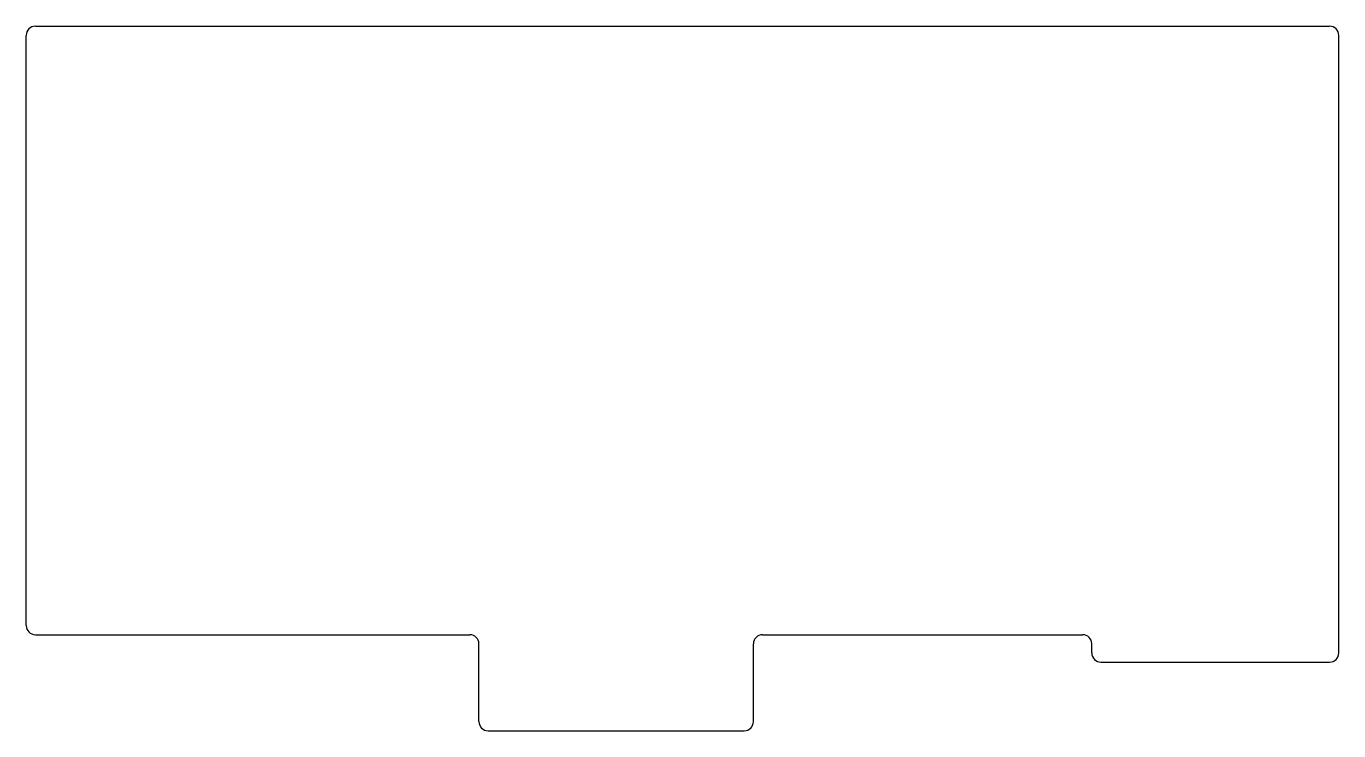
# Model space of a CAD drawing. Extents: x 144 to 431, y 151 to 305.
import ezdxf

# ---------------------------------------------------------------- set-up
doc = ezdxf.new("R2010")
doc.units = 0
doc.layers.add('KEEPOUTLAYER', color=6, linetype='CONTINUOUS')

msp = doc.modelspace()

# ---------------------------------------------------------------- linework, layer by layer
at = {"layer": 'KEEPOUTLAYER'}
for p, q in [((145.77, 304.53), (428.77, 304.53)), ((143.77, 173.53), (143.77, 302.53)), ((430.77, 167.53), (430.77, 302.53)), ((145.77, 171.53), (240.77, 171.53)), ((242.77, 152.53), (242.77, 169.53)), ((302.77, 152.53), (302.77, 169.53)), ((304.77, 171.53), (374.77, 171.53)), ((376.77, 167.53), (376.77, 169.53)), ((378.77, 165.53), (428.77, 165.53)), ((244.77, 150.53), (300.77, 150.53))]:
    msp.add_line(p, q, dxfattribs=at)
for centre, start, end in [((145.77, 302.53), 90, 180), ((428.77, 302.53), 0, 90), ((145.77, 173.53), 180, 270), ((240.77, 169.53), 0, 90), ((304.77, 169.53), 90, 180), ((374.77, 169.53), 0, 90), ((378.77, 167.53), 180, 270), ((428.77, 167.53), 270, 0), ((244.77, 152.53), 180, 270), ((300.77, 152.53), 270, 0)]:
    msp.add_arc(centre, 2, start, end, dxfattribs=at)

doc.saveas('drawing.dxf')
